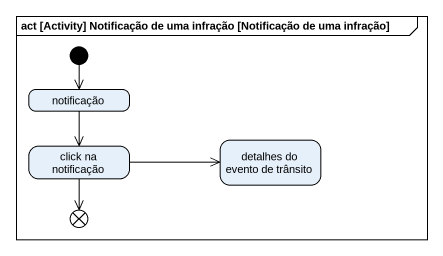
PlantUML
@startuml
mainframe act [Activity] Notificação de uma infração [Notificação de uma infração]
hide empty description
state notificação
state "click na notificação" as click_na_notificação
state "detalhes do evento de trânsito" as detalhes_do_evento_de
state flowfinal1 <<end>>
[*] --> notificação
notificação --> click_na_notificação
click_na_notificação -right-> detalhes_do_evento_de
click_na_notificação --> flowfinal1
@enduml
